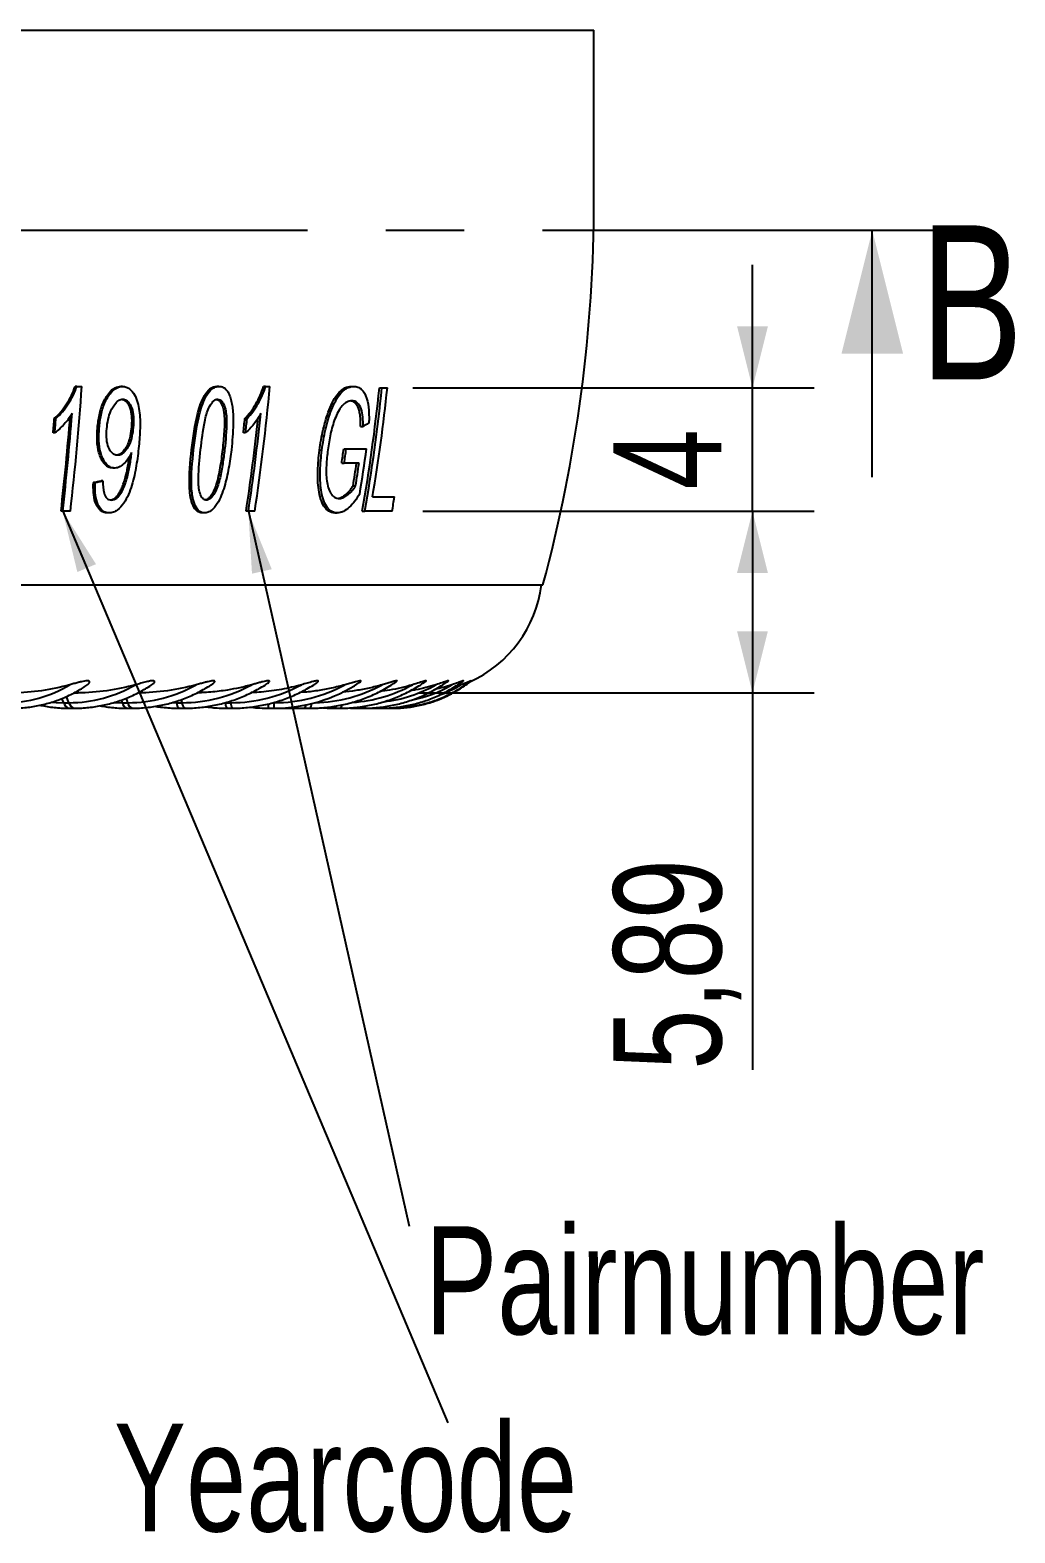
# Model space of a CAD drawing. Header units: millimetres. Extents: x 10 to 412, y 8 to 584.
# Drawn here: x 106.44 to 138.39, y 297.55 to 346.31 of the extents above; entities that cross this region are included whole.
import ezdxf

# ---------------------------------------------------------------- set-up
doc = ezdxf.new("R2010")
doc.units = ezdxf.units.MM
doc.linetypes.add('CENTERX2', pattern=[20.32, 12.7, -2.54, 2.54, -2.54])
for name, color, linetype in [('CENTERLINE', 4, 'CENTERX2'), ('DETAIL', 3, 'Continuous'), ('DIMENSIONS', 2, 'Continuous'), ('TEXT', 2, 'Continuous')]:
    doc.layers.add(name, color=color, linetype=linetype)
doc.layers.add('OUTLINE', color=7, linetype='Continuous', lineweight=25)
doc.styles.add('SLDTEXTSTYLE0', font='TXT', dxfattribs={"width": 0.75})
doc.dimstyles.new('SLDDIMSTYLE0', dxfattribs={"dimtxt": 3.5, "dimasz": 2, "dimexe": 0, "dimexo": 0.0625, "dimgap": 0.875, "dimtad": 1, "dimrnd": 1e-09, "dimzin": 12, "dimdsep": 46, "dimtxsty": 'SLDTEXTSTYLE0', "dimsah": 1, "dimcen": 0.09, "dimadec": 0, "dimazin": 3, "dimtfac": 1, "dimtmove": 0, "dimatfit": 0, "dimfxl": 0, "dimfrac": 2, "dimtolj": 1, "dimtzin": 12, "dimarcsym": 0})
doc.dimstyles.new('SLDDIMSTYLE12', dxfattribs={"dimtxt": 0.18, "dimasz": 2, "dimexe": 0, "dimexo": 0.0625, "dimgap": 0, "dimtad": 0, "dimtih": 1, "dimtoh": 1, "dimdec": 0, "dimrnd": 1e-09, "dimzin": 0, "dimdsep": 46, "dimtxsty": 'Standard', "dimsah": 1, "dimcen": 0.09, "dimadec": 0, "dimazin": 0, "dimtfac": 2, "dimtdec": 0, "dimtofl": 0, "dimtmove": 0, "dimatfit": 3, "dimfxl": 0, "dimfrac": 2, "dimtolj": 1, "dimtzin": 0, "dimarcsym": 0})
doc.dimstyles.new('SLDDIMSTYLE8', dxfattribs={"dimtxt": 3.5, "dimasz": 2, "dimexe": 0, "dimexo": 0.0625, "dimgap": 0.875, "dimtad": 1, "dimrnd": 1e-09, "dimzin": 12, "dimdsep": 46, "dimtxsty": 'SLDTEXTSTYLE0', "dimsah": 1, "dimcen": 0.09, "dimadec": 0, "dimazin": 3, "dimtfac": 1, "dimtofl": 0, "dimtmove": 0, "dimatfit": 3, "dimfxl": 0, "dimfrac": 2, "dimtolj": 1, "dimtzin": 12, "dimarcsym": 0})

# ---------------------------------------------------------------- blocks, each defined once
blk = doc.blocks.new('_D_45')
at = {"layer": 'DIMENSIONS'}
for p, q in [((119.183, 330.694), (131.876, 330.694)), ((129.876, 330.694), (129.876, 324.805)), ((119.06, 324.805), (131.876, 324.805)), ((129.876, 324.805), (129.876, 312.579))]:
    blk.add_line(p, q, dxfattribs=at)
for points in [[(129.876, 330.694), (129.376, 328.694), (130.376, 328.694)], [(129.876, 324.805), (130.376, 326.805), (129.376, 326.805)]]:
    blk.add_solid(points, dxfattribs=at)
at = {"layer": 'DIMENSIONS', "insert": (125.364, 312.579), "char_height": 3.5, "attachment_point": 1, "rotation": 90, "style": 'SLDTEXTSTYLE0'}
blk.add_mtext('5,89', dxfattribs=at)
blk = doc.blocks.new('_D_46')
at = {"layer": 'DIMENSIONS'}
for p, q in [((129.876, 334.694), (129.876, 338.694)), ((118.857, 334.694), (131.876, 334.694)), ((129.876, 330.694), (129.876, 334.694)), ((119.183, 330.694), (131.876, 330.694)), ((129.876, 330.694), (129.876, 326.694))]:
    blk.add_line(p, q, dxfattribs=at)
for points in [[(129.876, 334.694), (130.376, 336.694), (129.376, 336.694)], [(129.876, 330.694), (129.376, 328.694), (130.376, 328.694)]]:
    blk.add_solid(points, dxfattribs=at)
at = {"layer": 'DIMENSIONS', "insert": (125.364, 331.401), "char_height": 3.5, "attachment_point": 1, "rotation": 90, "style": 'SLDTEXTSTYLE0'}
blk.add_mtext('4', dxfattribs=at)

msp = doc.modelspace()

# ---------------------------------------------------------------- linework, layer by layer
at = {"layer": 'CENTERLINE'}
msp.add_line((135.76409, 339.80517), (42.40541, 339.80517), dxfattribs=at)
at = {"layer": 'CENTERLINE', "linetype": 'Continuous'}
msp.add_line((133.76409, 331.80517), (133.76409, 339.80517), dxfattribs=at)
at = {"layer": 'CENTERLINE'}
msp.add_solid([(133.76409, 339.80517), (132.76409, 335.80517), (134.76409, 335.80517)], dxfattribs=at)
at = {"layer": 'DETAIL'}
for p, q in [((89.08475, 346.30517), (124.73475, 346.30517)), ((109.72141, 332.50617), (109.68085, 332.50617)), ((111.74589, 332.69205), (111.68032, 332.69205)), ((112.68324, 332.69367), (112.75172, 332.69367)), ((115.83034, 332.675), (115.90797, 332.675)), ((107.531, 324.48392), (107.4729, 324.62173)), ((107.531, 324.48392), (107.70162, 324.48392)), ((107.70162, 324.48392), (107.61726, 324.68401)), ((109.43844, 324.48392), (109.40937, 324.57504)), ((109.43844, 324.48392), (109.61383, 324.48392)), ((109.61383, 324.48392), (109.5661, 324.63354)), ((111.04708, 324.48613), (111.19098, 324.48392)), ((111.19098, 324.48392), (111.18107, 324.53025)), ((111.19098, 324.48392), (111.3698, 324.48392)), ((111.3698, 324.48392), (111.34774, 324.58696)), ((112.77528, 324.48392), (112.95617, 324.48392)), ((112.95617, 324.48392), (112.95012, 324.54017)), ((114.17928, 324.30517), (114.17928, 324.44798)), ((114.32063, 324.48392), (114.36086, 324.48392)), ((114.36086, 324.48392), (114.36086, 324.49604)), ((114.36086, 324.30517), (114.36086, 324.48392))]:
    msp.add_line(p, q, dxfattribs=at)
at = {"layer": 'DETAIL', "flags": 128}
for points in [[(107.14629, 324.50132), (107.28989, 324.49075), (107.531, 324.48392)], [(109.1624, 324.49238), (109.1906, 324.49075), (109.43844, 324.48392)], [(116.31759, 324.30517), (116.33645, 324.31259), (116.35498, 324.33472), (116.37281, 324.37113), (116.37332, 324.37241)], [(117.62843, 324.30517), (117.66559, 324.31259), (117.67936, 324.31916)], [(118.12462, 324.30517), (118.17057, 324.31259), (118.18022, 324.31606)]]:
    msp.add_lwpolyline(points, dxfattribs=at)
at = {"layer": 'DETAIL'}
for centre, radius, start, end in [((105.63609, 328.53765), 4.05375, 270.164584, 301.06111), ((107.69428, 328.80246), 4.31854, 270.097484, 300.070267), ((109.60974, 329.01727), 4.53335, 270.051639, 299.332685), ((111.36801, 329.17555), 4.69163, 270.021903, 298.822739), ((112.95573, 329.27247), 4.78855, 270.00517, 298.523305), ((114.36086, 329.30517), 4.82125, 270, 298.424379), ((115.57263, 329.27279), 4.78889, 271.41744, 298.522776), ((116.58124, 329.17779), 4.69401, 273.96715, 298.818936), ((117.37637, 329.03022), 4.54704, 276.812975, 299.306551), ((117.95046, 328.83539), 4.35386, 281.520924, 300.008181), ((118.28103, 328.6362), 4.16138, 290.50085, 300.891262), ((107.76952, 324.54145), 0.24536, 193.559238, 254.362723), ((107.94017, 324.54146), 0.24539, 193.561406, 254.350656), ((109.66124, 324.50954), 0.22427, 186.558975, 245.683834), ((109.83667, 324.50955), 0.22431, 186.562187, 245.671272), ((111.42158, 324.48603), 0.23061, 180.523074, 231.65262), ((111.60046, 324.48604), 0.23067, 180.527345, 231.640644), ((113.11091, 324.47163), 0.33585, 177.902132, 209.711379), ((113.29192, 324.47164), 0.33598, 177.905984, 209.703023), ((115.21936, 324.40592), 0.16369, 322.009377, 1.691105), ((115.27686, 324.45366), 0.29284, 329.529453, 359.966764), ((116.43298, 324.42201), 0.13294, 298.486853, 355.298452), ((117.06598, 324.40015), 0.09595, 278.123625, 328.029446), ((117.22605, 324.42595), 0.12418, 283.437968, 334.882399), ((117.78951, 324.43738), 0.13256, 274.118353, 317.884361)]:
    msp.add_arc(centre, radius, start, end, dxfattribs=at)
at = {"layer": 'OUTLINE'}
for p, q in [((124.73475, 340.80516), (124.73475, 346.30517)), ((107.95492, 334.74562), (107.90113, 334.74562)), ((107.95492, 334.74562), (108.11936, 334.74562)), ((109.44182, 334.74562), (109.3838, 334.74562)), ((112.56938, 334.74562), (112.50244, 334.74562)), ((114.08355, 334.74562), (114.0123, 334.74562)), ((114.08355, 334.74562), (114.22095, 334.74562)), ((116.86519, 334.74562), (116.9446, 334.74562)), ((117.7751, 334.69367), (117.85714, 334.69367)), ((117.85714, 334.69367), (118.03066, 334.69367)), ((107.27971, 333.70665), (107.22748, 333.70665)), ((113.47961, 333.70665), (113.40959, 333.70665)), ((107.24246, 333.23913), (107.19015, 333.23913)), ((108.68355, 333.40066), (108.62716, 333.40066)), ((109.72674, 333.41121), (109.7863, 333.41121)), ((113.42967, 333.23913), (113.35954, 333.23913)), ((117.16219, 333.44691), (117.24318, 333.44691)), ((116.61595, 332.71964), (116.69583, 332.71964)), ((116.69583, 332.71964), (117.35544, 332.71964)), ((109.18964, 332.09627), (109.13115, 332.09627)), ((116.55116, 332.2521), (116.63118, 332.2521)), ((117.11246, 332.2521), (116.63118, 332.2521)), ((108.55174, 331.62873), (108.49486, 331.62873)), ((108.80238, 331.68067), (108.7448, 331.68067)), ((116.91985, 331.51834), (117.00151, 331.51834)), ((117.55024, 331.16121), (118.26582, 331.16121)), ((107.49826, 330.69367), (107.44394, 330.69367)), ((107.74713, 330.69367), (107.49826, 330.69367)), ((109.00907, 330.64172), (108.95026, 330.64172)), ((112.09926, 330.64172), (112.03133, 330.64172)), ((113.52135, 330.69367), (113.44926, 330.69367)), ((113.7294, 330.69367), (113.52135, 330.69367)), ((116.32637, 330.64172), (116.40702, 330.64172)), ((117.21654, 330.69367), (117.29977, 330.69367)), ((118.1835, 330.69367), (117.29977, 330.69367)), ((89.08475, 328.30517), (123.07858, 328.30517)), ((107.86902, 324.80517), (108.0002, 324.80517)), ((109.9417, 324.80517), (109.95488, 324.80517)), ((120.41753, 325.06514), (120.20428, 324.99598)), ((107.70338, 324.30517), (107.87401, 324.30517)), ((109.56889, 324.30517), (109.74428, 324.30517)), ((111.2785, 324.30517), (111.45732, 324.30517)), ((112.81921, 324.30517), (113.0001, 324.30517)), ((114.17928, 324.30517), (114.36086, 324.30517)), ((114.50798, 324.30517), (115.70705, 324.30517)), ((115.34837, 324.30517), (115.52925, 324.30517)), ((116.31757, 324.30517), (116.49639, 324.30517)), ((117.07952, 324.30517), (117.25491, 324.30517)), ((117.43358, 324.30944), (117.62841, 324.30517)), ((117.62644, 324.30521), (117.63475, 324.30517)), ((117.62841, 324.30517), (117.79903, 324.30517)), ((117.89865, 324.30663), (117.96006, 324.30517)), ((117.96006, 324.30517), (118.12462, 324.30517)), ((118.12462, 324.30517), (118.22921, 324.30517))]:
    msp.add_line(p, q, dxfattribs=at)
for centre, radius, start, end in [((76.73475, 340.80517), 48, 344.905213, 0), ((21.66356, 340.64465), 86.65681, 353.4060576, 356.0966573), ((48.24584, 340.6933), 66.24265, 351.3177463, 354.8486869), ((59.96427, 340.72742), 58.12485, 350.0595679, 354.0415803), ((59.91935, 340.72797), 58.25118, 350.0807972, 354.0540071), ((60.37714, 340.7357), 57.96925, 350.4931751, 354.0173017), ((16.80136, 340.6918), 90.6955, 355.2865515, 355.5828444), ((16.75947, 340.68381), 90.78874, 355.2964592, 355.5924438), ((20.71751, 340.61099), 87.29162, 353.4764618, 355.508844), ((20.56325, 340.61319), 87.4991, 353.4905473, 355.5751482), ((45.82505, 340.70553), 67.94596, 353.6911814, 354.0876769), ((45.70694, 340.71029), 68.13359, 353.7045964, 354.0999905), ((47.74487, 340.6671), 66.45703, 351.3688216, 354.0027295), ((47.64585, 340.67094), 66.62678, 351.387638, 354.1348395), ((32.73037, 340.45231), 77.4, 354.1074442, 354.1805287), ((57.17804, 340.71789), 59.97363, 351.8851132, 352.3360455), ((57.21984, 340.70542), 60.00971, 351.9020557, 352.3526986), ((59.296, 340.70091), 58.60545, 350.72427, 352.1727679), ((58.84379, 340.69375), 58.7964, 351.0220784, 351.745281), ((58.77383, 340.69777), 58.94679, 351.0412182, 351.762541), ((62.75484, 340.6949), 56.32371, 349.771927, 350.254853), ((119.05995, 328.80517), 4, 294.370803, 352.819244), ((114.36086, 329.30517), 5, 270, 303.488251), ((114.17928, 329.30517), 5, 263.518889, 270)]:
    msp.add_arc(centre, radius, start, end, dxfattribs=at)
for points, knots in [([(107.22748, 333.70666), (107.30258, 333.77503), (107.3755, 333.84602), (107.50871, 334.00395), (107.57035, 334.08825), (107.68401, 334.26422), (107.7367, 334.35592), (107.82933, 334.54518), (107.86697, 334.64448), (107.90113, 334.74562)], [0, 0, 0, 0, 0.25, 0.25, 0.5, 0.5, 0.75, 0.75, 1, 1, 1, 1]), ([(107.27971, 333.70666), (107.35494, 333.77498), (107.428, 333.84591), (107.5615, 334.00377), (107.62328, 334.08806), (107.73722, 334.26402), (107.79005, 334.35574), (107.88293, 334.54506), (107.92067, 334.64441), (107.95492, 334.74562)], [0, 0, 0, 0, 0.25, 0.25, 0.5, 0.5, 0.75, 0.75, 1, 1, 1, 1]), ([(108.62716, 333.40065), (108.64154, 333.54301), (108.65791, 333.68509), (108.71891, 333.96485), (108.76051, 334.10519), (108.84873, 334.30054), (108.88254, 334.36379), (108.95922, 334.48188), (109.0005, 334.5373), (109.09478, 334.63386), (109.14846, 334.67631), (109.23403, 334.71738), (109.2638, 334.728), (109.32368, 334.74239), (109.35375, 334.74425), (109.3838, 334.74562)], [0, 0, 0, 0, 0.25, 0.25, 0.5, 0.5, 0.625, 0.625, 0.75, 0.75, 0.875, 0.875, 0.9375, 0.9375, 1, 1, 1, 1]), ([(108.68355, 333.40065), (108.69792, 333.54312), (108.71429, 333.68532), (108.77544, 333.96527), (108.81717, 334.1057), (108.90566, 334.30108), (108.93958, 334.36432), (109.01647, 334.48235), (109.05786, 334.53773), (109.15236, 334.63415), (109.2061, 334.6765), (109.29197, 334.71751), (109.32187, 334.72811), (109.38168, 334.74241), (109.41176, 334.74425), (109.44182, 334.74562)], [0, 0, 0, 0, 0.25, 0.25, 0.5, 0.5, 0.625, 0.625, 0.75, 0.75, 0.875, 0.875, 0.9375, 0.9375, 1, 1, 1, 1]), ([(109.44182, 334.74562), (109.482, 334.74408), (109.52114, 334.73835), (109.59594, 334.71215), (109.6314, 334.69152), (109.72797, 334.6165), (109.7827, 334.55011), (109.86943, 334.39929), (109.90252, 334.31412), (109.95301, 334.13914), (109.97113, 334.04787), (110.01032, 333.76819), (110.01404, 333.57639), (110.0023, 333.19212), (109.98761, 332.99972), (109.96883, 332.8073)], [0, 0, 0, 0, 0.0625, 0.0625, 0.125, 0.125, 0.25, 0.25, 0.375, 0.375, 0.5, 0.5, 0.75, 0.75, 1, 1, 1, 1]), ([(111.68032, 332.69205), (111.72655, 333.09267), (111.78016, 333.49606), (111.91041, 333.98688), (111.94004, 334.08418), (112.00963, 334.27247), (112.04999, 334.36494), (112.14899, 334.53403), (112.20818, 334.61134), (112.31229, 334.69153), (112.3497, 334.71274), (112.425, 334.73958), (112.46384, 334.7433), (112.50245, 334.74562)], [0, 0, 0, 0, 0.5, 0.5, 0.625, 0.625, 0.75, 0.75, 0.875, 0.875, 0.9375, 0.9375, 1, 1, 1, 1]), ([(111.74589, 332.69205), (111.79207, 333.09293), (111.84564, 333.49658), (111.97621, 333.98762), (112.0059, 334.08495), (112.07568, 334.27325), (112.11618, 334.3657), (112.21545, 334.53467), (112.27481, 334.61184), (112.37909, 334.69176), (112.41655, 334.71289), (112.4919, 334.73961), (112.53076, 334.74331), (112.56938, 334.74562)], [0, 0, 0, 0, 0.5, 0.5, 0.625, 0.625, 0.75, 0.75, 0.875, 0.875, 0.9375, 0.9375, 1, 1, 1, 1]), ([(112.56938, 334.74562), (112.6163, 334.74309), (112.66219, 334.73635), (112.74745, 334.6935), (112.78471, 334.66165), (112.84979, 334.58191), (112.87689, 334.53509), (112.92203, 334.43446), (112.93931, 334.3791), (112.95573, 334.32354)], [0, 0, 0, 0, 0.25, 0.25, 0.5, 0.5, 0.75, 0.75, 1, 1, 1, 1]), ([(113.40959, 333.70666), (113.47549, 333.77503), (113.53954, 333.84602), (113.65741, 334.00395), (113.71226, 334.08825), (113.81396, 334.26422), (113.86137, 334.35592), (113.9455, 334.54518), (113.98037, 334.64448), (114.0123, 334.74562)], [0, 0, 0, 0, 0.25, 0.25, 0.5, 0.5, 0.75, 0.75, 1, 1, 1, 1]), ([(113.47961, 333.70666), (113.54562, 333.77498), (113.60978, 333.84591), (113.72788, 334.00377), (113.78284, 334.08806), (113.88476, 334.26402), (113.93228, 334.35574), (114.01661, 334.54506), (114.05156, 334.64441), (114.08355, 334.74562)], [0, 0, 0, 0, 0.25, 0.25, 0.5, 0.5, 0.75, 0.75, 1, 1, 1, 1]), ([(115.83034, 332.675), (115.86054, 332.89898), (115.89817, 333.12291), (115.99835, 333.56556), (116.06229, 333.77894), (116.18125, 334.08583), (116.2267, 334.18627), (116.32757, 334.37363), (116.38527, 334.45952), (116.47987, 334.56609), (116.5127, 334.59707), (116.58043, 334.65167), (116.61575, 334.67576), (116.68693, 334.71143), (116.72259, 334.72376), (116.79387, 334.74183), (116.82965, 334.74473), (116.86519, 334.74562)], [0, 0, 0, 0, 0.25, 0.25, 0.5, 0.5, 0.625, 0.625, 0.75, 0.75, 0.8125, 0.8125, 0.875, 0.875, 0.9375, 0.9375, 1, 1, 1, 1]), ([(115.90797, 332.675), (115.93814, 332.89919), (115.97578, 333.12333), (116.07611, 333.56635), (116.14021, 333.77985), (116.25948, 334.08687), (116.30507, 334.18734), (116.4062, 334.37457), (116.46408, 334.46036), (116.55885, 334.56668), (116.59174, 334.59757), (116.65958, 334.65203), (116.69495, 334.67604), (116.76619, 334.71155), (116.80187, 334.72385), (116.87322, 334.74185), (116.90903, 334.74473), (116.9446, 334.74562)], [0, 0, 0, 0, 0.25, 0.25, 0.5, 0.5, 0.625, 0.625, 0.75, 0.75, 0.8125, 0.8125, 0.875, 0.875, 0.9375, 0.9375, 1, 1, 1, 1]), ([(116.9446, 334.74562), (116.9895, 334.74327), (117.03386, 334.73924), (117.11724, 334.70767), (117.15748, 334.68212), (117.26416, 334.58035), (117.31964, 334.47851), (117.39619, 334.24422), (117.41828, 334.10986), (117.43266, 333.90385), (117.4356, 333.83437), (117.43749, 333.69367), (117.43589, 333.62214), (117.43418, 333.55081)], [0, 0, 0, 0, 0.125, 0.125, 0.25, 0.25, 0.5, 0.5, 0.75, 0.75, 0.875, 0.875, 1, 1, 1, 1]), ([(108.92828, 333.37062), (108.9476, 333.57034), (108.98237, 333.77289), (109.10515, 334.0455), (109.15695, 334.13269), (109.25263, 334.24131), (109.28807, 334.27287), (109.36589, 334.31786), (109.40798, 334.32779), (109.44996, 334.33003)], [0, 0, 0, 0, 0.5, 0.5, 0.75, 0.75, 0.875, 0.875, 1, 1, 1, 1]), ([(109.41802, 334.32651), (109.42525, 334.32572), (109.44845, 334.32318), (109.48656, 334.30935), (109.52919, 334.28161), (109.57542, 334.23601), (109.62088, 334.17071), (109.66907, 334.07281), (109.70804, 333.95062), (109.73403, 333.79032), (109.74004, 333.6091), (109.73118, 333.47721), (109.72674, 333.41121)], [0, 0, 0, 0, 0.02386426, 0.07659175, 0.13204914, 0.18759853, 0.28002088, 0.37260438, 0.50843366, 0.64442906, 0.82205425, 1, 1, 1, 1]), ([(109.44996, 334.33003), (109.48958, 334.32771), (109.5283, 334.31837), (109.59643, 334.27695), (109.62514, 334.24606), (109.6994, 334.14329), (109.73471, 334.06007), (109.78177, 333.88541), (109.79206, 333.79118), (109.79903, 333.60232), (109.79403, 333.5069), (109.7863, 333.4112)], [0, 0, 0, 0, 0.125, 0.125, 0.25, 0.25, 0.5, 0.5, 0.75, 0.75, 1, 1, 1, 1]), ([(111.97246, 332.69367), (112.00765, 332.99872), (112.0438, 333.30485), (112.13779, 333.7596), (112.17519, 333.90898), (112.27308, 334.1162), (112.31092, 334.18359), (112.38016, 334.26502), (112.40643, 334.28798), (112.44856, 334.31277), (112.46283, 334.31973), (112.49233, 334.32829), (112.50759, 334.32921), (112.5226, 334.33003)], [0, 0, 0, 0, 0.5, 0.5, 0.75, 0.75, 0.875, 0.875, 0.9375, 0.9375, 0.96875, 0.96875, 1, 1, 1, 1]), ([(112.4828, 334.32433), (112.49822, 334.32226), (112.5435, 334.31619), (112.59637, 334.26677), (112.64031, 334.20194), (112.67947, 334.11612), (112.71484, 333.99865), (112.74397, 333.80686), (112.74975, 333.56469), (112.73748, 333.27647), (112.715, 332.98579), (112.69383, 332.79105), (112.68324, 332.69367)], [0, 0, 0, 0, 0.03398501, 0.09978208, 0.14348791, 0.1872911, 0.2742902, 0.36137673, 0.51940283, 0.67777593, 0.83887084, 1, 1, 1, 1]), ([(112.5226, 334.33003), (112.55188, 334.32827), (112.58091, 334.32336), (112.63284, 334.29444), (112.65552, 334.27315), (112.71533, 334.1969), (112.74146, 334.13068), (112.804, 333.92649), (112.81293, 333.77192), (112.81636, 333.31313), (112.78619, 333.0025), (112.75172, 332.69367)], [0, 0, 0, 0, 0.0625, 0.0625, 0.125, 0.125, 0.25, 0.25, 0.5, 0.5, 1, 1, 1, 1]), ([(112.95573, 334.32354), (112.97133, 334.25978), (112.98619, 334.19583), (113.00621, 334.06467), (113.01322, 333.9981), (113.02966, 333.79697), (113.03189, 333.65985), (113.02634, 333.24647), (113.00112, 332.96888), (112.97037, 332.69205)], [0, 0, 0, 0, 0.125, 0.125, 0.25, 0.25, 0.5, 0.5, 1, 1, 1, 1]), ([(116.87867, 334.27808), (116.85175, 334.27732), (116.82478, 334.27555), (116.77078, 334.26196), (116.74374, 334.25164), (116.66251, 334.21058), (116.6105, 334.16739), (116.46682, 334.0046), (116.39237, 333.85075), (116.27169, 333.53689), (116.22533, 333.37042), (116.15146, 333.03272), (116.12381, 332.86267), (116.10097, 332.69205)], [0, 0, 0, 0, 0.0625, 0.0625, 0.125, 0.125, 0.25, 0.25, 0.5, 0.5, 0.75, 0.75, 1, 1, 1, 1]), ([(117.16219, 333.44691), (117.16212, 333.4987), (117.16199, 333.6022), (117.15493, 333.75634), (117.13482, 333.90483), (117.10115, 334.02809), (117.0558, 334.11958), (117.00712, 334.18564), (116.9505, 334.23543), (116.89367, 334.26692), (116.85424, 334.27063), (116.83783, 334.27218)], [0, 0, 0, 0, 0.13598193, 0.27176561, 0.41002254, 0.54779042, 0.64368692, 0.7396698, 0.83568049, 0.93163071, 1, 1, 1, 1]), ([(117.24318, 333.44692), (117.24293, 333.64831), (117.23964, 333.85467), (117.1519, 334.1003), (117.10879, 334.16697), (117.03071, 334.23373), (117.00297, 334.2514), (116.94264, 334.27347), (116.91071, 334.27626), (116.87867, 334.27808)], [0, 0, 0, 0, 0.5, 0.5, 0.75, 0.75, 0.875, 0.875, 1, 1, 1, 1]), ([(107.80155, 333.8625), (107.72705, 333.73946), (107.64115, 333.62564), (107.45349, 333.41655), (107.35306, 333.31938), (107.24246, 333.23912)], [0, 0, 0, 0, 0.5, 0.5, 1, 1, 1, 1]), ([(113.92385, 333.8625), (113.8568, 333.73946), (113.78037, 333.62564), (113.61452, 333.41655), (113.52614, 333.31938), (113.42967, 333.23912)], [0, 0, 0, 0, 0.5, 0.5, 1, 1, 1, 1]), ([(117.43418, 333.55081), (117.41776, 333.54183), (117.40132, 333.53286), (117.38486, 333.52388), (117.3684, 333.5149), (117.35192, 333.50592), (117.33541, 333.49694), (117.30475, 333.48027), (117.274, 333.46359), (117.24318, 333.44692)], [0, 0, 0, 0, 0.000082137802, 0.000082137802, 0.000082137802, 0.000164275603, 0.000164275603, 0.000164275603, 0.000316821797, 0.000316821797, 0.000316821797, 0.000316821797]), ([(109.13115, 332.09627), (109.07377, 332.09938), (109.01789, 332.10959), (108.91689, 332.16587), (108.8736, 332.20626), (108.76065, 332.34848), (108.70888, 332.46709), (108.6386, 332.71744), (108.62177, 332.85208), (108.60968, 333.12445), (108.61712, 333.26233), (108.62716, 333.40065)], [0, 0, 0, 0, 0.125, 0.125, 0.25, 0.25, 0.5, 0.5, 0.75, 0.75, 1, 1, 1, 1]), ([(109.18964, 332.09627), (109.13223, 332.09937), (109.07637, 332.10952), (108.9751, 332.16555), (108.93171, 332.20583), (108.81825, 332.34785), (108.76621, 332.4664), (108.69543, 332.71684), (108.67844, 332.85153), (108.66613, 333.12417), (108.67353, 333.26219), (108.68355, 333.40065)], [0, 0, 0, 0, 0.125, 0.125, 0.25, 0.25, 0.5, 0.5, 0.75, 0.75, 1, 1, 1, 1]), ([(109.28196, 332.51185), (109.24322, 332.51302), (109.20574, 332.52062), (109.13667, 332.555), (109.10717, 332.58109), (109.02785, 332.67218), (108.99141, 332.75041), (108.94049, 332.91571), (108.92649, 333.00524), (108.91734, 333.18651), (108.92092, 333.27828), (108.92828, 333.37062)], [0, 0, 0, 0, 0.125, 0.125, 0.25, 0.25, 0.5, 0.5, 0.75, 0.75, 1, 1, 1, 1]), ([(109.72674, 333.41121), (109.72135, 333.36199), (109.71057, 333.26361), (109.68224, 333.10386), (109.63524, 332.93438), (109.56132, 332.76749), (109.48021, 332.65223), (109.40977, 332.58352), (109.35634, 332.54586), (109.30267, 332.52276), (109.26748, 332.51766), (109.25208, 332.51542)], [0, 0, 0, 0, 0.13388288, 0.26764527, 0.43649588, 0.60474846, 0.75736259, 0.82139092, 0.88525106, 0.94977538, 1, 1, 1, 1]), ([(109.7863, 333.4112), (109.76707, 333.2211), (109.73468, 333.02861), (109.61958, 332.76834), (109.56876, 332.68527), (109.4732, 332.58675), (109.43793, 332.55922), (109.36159, 332.52127), (109.32193, 332.51434), (109.28196, 332.51185)], [0, 0, 0, 0, 0.5, 0.5, 0.75, 0.75, 0.875, 0.875, 1, 1, 1, 1]), ([(109.96883, 332.8073), (109.94695, 332.59476), (109.92143, 332.3826), (109.84947, 331.95968), (109.8065, 331.74932), (109.70994, 331.44215), (109.67327, 331.34036), (109.58768, 331.14223), (109.53846, 331.04535), (109.41987, 330.87051), (109.34952, 330.79108), (109.22909, 330.70462), (109.18587, 330.68128), (109.09838, 330.64942), (109.05376, 330.64336), (109.00907, 330.64172)], [0, 0, 0, 0, 0.25, 0.25, 0.5, 0.5, 0.625, 0.625, 0.75, 0.75, 0.875, 0.875, 0.9375, 0.9375, 1, 1, 1, 1]), ([(109.0791, 331.0573), (109.10876, 331.05979), (109.13835, 331.06309), (109.19668, 331.0856), (109.22498, 331.10272), (109.30406, 331.16347), (109.3495, 331.21762), (109.4247, 331.33856), (109.45468, 331.40335), (109.50889, 331.53471), (109.53292, 331.60178), (109.59934, 331.80555), (109.63316, 331.94465), (109.68732, 332.22457), (109.70553, 332.36531), (109.72141, 332.50617)], [0, 0, 0, 0, 0.0625, 0.0625, 0.125, 0.125, 0.25, 0.25, 0.375, 0.375, 0.5, 0.5, 0.75, 0.75, 1, 1, 1, 1]), ([(109.73148, 332.60438), (109.70247, 332.54136), (109.67221, 332.47928), (109.59896, 332.36509), (109.55765, 332.31041), (109.4654, 332.21642), (109.41441, 332.17532), (109.33331, 332.1295), (109.30524, 332.11716), (109.24753, 332.10097), (109.2186, 332.09858), (109.18964, 332.09627)], [0, 0, 0, 0, 0.25, 0.25, 0.5, 0.5, 0.75, 0.75, 0.875, 0.875, 1, 1, 1, 1]), ([(112.03133, 330.64172), (111.99358, 330.64428), (111.95628, 330.64871), (111.88765, 330.67897), (111.85647, 330.70248), (111.77418, 330.78773), (111.73438, 330.86505), (111.6418, 331.1154), (111.61872, 331.30623), (111.59867, 331.8907), (111.63878, 332.29217), (111.68032, 332.69205)], [0, 0, 0, 0, 0.0625, 0.0625, 0.125, 0.125, 0.25, 0.25, 0.5, 0.5, 1, 1, 1, 1]), ([(112.09926, 330.64172), (112.06149, 330.64428), (112.02416, 330.64868), (111.95543, 330.6788), (111.92416, 330.70222), (111.84161, 330.78721), (111.80157, 330.86443), (111.70843, 331.11452), (111.68503, 331.30544), (111.66441, 331.89019), (111.70443, 332.29192), (111.74589, 332.69205)], [0, 0, 0, 0, 0.0625, 0.0625, 0.125, 0.125, 0.25, 0.25, 0.5, 0.5, 1, 1, 1, 1]), ([(112.1651, 331.0573), (112.15052, 331.0581), (112.13592, 331.05885), (112.10831, 331.06639), (112.09504, 331.07274), (112.05739, 331.09544), (112.03558, 331.11734), (111.98086, 331.19537), (111.95729, 331.26148), (111.90354, 331.46529), (111.89973, 331.61899), (111.90688, 332.07528), (111.93917, 332.38481), (111.97246, 332.69367)], [0, 0, 0, 0, 0.03125, 0.03125, 0.0625, 0.0625, 0.125, 0.125, 0.25, 0.25, 0.5, 0.5, 1, 1, 1, 1]), ([(112.97037, 332.69205), (112.94613, 332.49154), (112.9182, 332.29142), (112.84516, 331.89249), (112.8015, 331.69414), (112.6855, 331.30432), (112.61502, 331.11105), (112.45956, 330.85667), (112.39812, 330.77905), (112.29178, 330.69709), (112.25352, 330.67565), (112.17712, 330.64807), (112.1381, 330.6441), (112.09926, 330.64172)], [0, 0, 0, 0, 0.25, 0.25, 0.5, 0.5, 0.75, 0.75, 0.875, 0.875, 0.9375, 0.9375, 1, 1, 1, 1]), ([(112.68324, 332.69367), (112.67112, 332.59543), (112.64687, 332.39896), (112.60264, 332.11261), (112.55004, 331.83512), (112.48877, 331.58921), (112.41925, 331.40022), (112.35229, 331.27038), (112.29103, 331.17568), (112.22349, 331.10572), (112.16903, 331.06862), (112.14138, 331.06476), (112.13595, 331.064)], [0, 0, 0, 0, 0.16494024, 0.32984819, 0.48175193, 0.63345243, 0.74858143, 0.81358681, 0.87841887, 0.93976944, 0.98817308, 1, 1, 1, 1]), ([(112.75172, 332.69367), (112.73342, 332.54042), (112.71396, 332.38733), (112.66551, 332.08174), (112.63856, 331.92906), (112.56717, 331.62725), (112.52389, 331.47495), (112.42028, 331.26954), (112.38119, 331.20325), (112.30859, 331.12235), (112.28166, 331.09902), (112.2389, 331.07445), (112.22415, 331.06745), (112.19452, 331.059), (112.17982, 331.05814), (112.1651, 331.0573)], [0, 0, 0, 0, 0.25, 0.25, 0.5, 0.5, 0.75, 0.75, 0.875, 0.875, 0.9375, 0.9375, 0.96875, 0.96875, 1, 1, 1, 1]), ([(116.32637, 330.64172), (116.29185, 330.64347), (116.25745, 330.64609), (116.19192, 330.66362), (116.16058, 330.67782), (116.07005, 330.73387), (116.01838, 330.78954), (115.88646, 330.99744), (115.83455, 331.18586), (115.77541, 331.5843), (115.76646, 331.79733), (115.78105, 332.23299), (115.80194, 332.45323), (115.83034, 332.675)], [0, 0, 0, 0, 0.0625, 0.0625, 0.125, 0.125, 0.25, 0.25, 0.5, 0.5, 0.75, 0.75, 1, 1, 1, 1]), ([(116.40702, 330.64172), (116.37246, 330.64347), (116.33802, 330.64607), (116.27239, 330.66354), (116.24099, 330.67768), (116.15025, 330.73354), (116.09842, 330.78903), (115.96591, 330.99647), (115.91352, 331.1848), (115.85373, 331.58335), (115.84452, 331.79653), (115.8588, 332.23256), (115.87961, 332.45301), (115.90797, 332.675)], [0, 0, 0, 0, 0.0625, 0.0625, 0.125, 0.125, 0.25, 0.25, 0.5, 0.5, 0.75, 0.75, 1, 1, 1, 1]), ([(116.10097, 332.69205), (116.07919, 332.51986), (116.06094, 332.3483), (116.04468, 332.00788), (116.04646, 331.84155), (116.07724, 331.60596), (116.0935, 331.53037), (116.13717, 331.39217), (116.16454, 331.32725), (116.233, 331.22063), (116.27477, 331.17732), (116.34472, 331.13585), (116.36925, 331.12571), (116.42075, 331.11288), (116.4479, 331.11094), (116.47483, 331.10925)], [0, 0, 0, 0, 0.25, 0.25, 0.5, 0.5, 0.625, 0.625, 0.75, 0.75, 0.875, 0.875, 0.9375, 0.9375, 1, 1, 1, 1]), ([(109.04734, 331.06108), (109.05635, 331.06212), (109.08327, 331.0652), (109.14605, 331.08684), (109.21803, 331.13972), (109.28484, 331.21326), (109.34646, 331.30445), (109.40695, 331.42415), (109.46392, 331.57034), (109.51661, 331.73344), (109.56525, 331.91252), (109.60655, 332.10849), (109.6359, 332.29025), (109.64961, 332.40687), (109.65551, 332.457)], [0, 0, 0, 0, 0.02004893, 0.05990181, 0.1400391, 0.19476854, 0.24958224, 0.34525941, 0.44148623, 0.53769185, 0.66001745, 0.78239577, 0.90646991, 1, 1, 1, 1]), ([(108.95026, 330.64172), (108.9042, 330.64357), (108.85937, 330.65016), (108.77519, 330.68373), (108.73704, 330.70991), (108.6376, 330.80777), (108.58985, 330.89696), (108.49258, 331.18865), (108.4874, 331.40923), (108.49486, 331.62873)], [0, 0, 0, 0, 0.125, 0.125, 0.25, 0.25, 0.5, 0.5, 1, 1, 1, 1]), ([(108.49486, 331.62873), (108.51686, 331.63329), (108.53884, 331.63785), (108.56081, 331.64241), (108.58278, 331.64697), (108.60473, 331.65153), (108.62666, 331.65609), (108.66609, 331.66429), (108.70547, 331.67249), (108.7448, 331.68068)], [0, 0, 0, 0, 0.000078997659, 0.000078997659, 0.000078997659, 0.000157995319, 0.000157995319, 0.000157995319, 0.000299995025, 0.000299995025, 0.000299995025, 0.000299995025]), ([(109.00907, 330.64172), (108.96296, 330.64357), (108.91807, 330.65013), (108.83373, 330.68359), (108.79548, 330.70968), (108.6957, 330.80733), (108.64767, 330.89643), (108.54973, 331.18819), (108.54437, 331.40899), (108.55174, 331.62873)], [0, 0, 0, 0, 0.125, 0.125, 0.25, 0.25, 0.5, 0.5, 1, 1, 1, 1]), ([(108.55174, 331.62873), (108.57374, 331.63328), (108.59572, 331.63783), (108.61769, 331.64238), (108.63965, 331.64692), (108.66161, 331.65147), (108.68354, 331.65602), (108.72321, 331.66424), (108.76282, 331.67246), (108.80238, 331.68068)], [0, 0, 0, 0, 0.000078997659, 0.000078997659, 0.000078997659, 0.000157995318, 0.000157995318, 0.000157995318, 0.000300845878, 0.000300845878, 0.000300845878, 0.000300845878]), ([(108.80238, 331.68068), (108.80269, 331.54428), (108.80581, 331.40691), (108.85939, 331.22147), (108.88581, 331.16183), (108.94657, 331.09978), (108.97022, 331.08292), (109.02229, 331.06187), (109.05069, 331.05942), (109.0791, 331.0573)], [0, 0, 0, 0, 0.5, 0.5, 0.75, 0.75, 0.875, 0.875, 1, 1, 1, 1]), ([(117.13513, 331.25455), (117.08305, 331.17469), (117.03015, 331.09591), (116.91662, 330.95232), (116.85792, 330.88611), (116.73555, 330.77288), (116.67104, 330.72483), (116.57145, 330.67549), (116.53836, 330.66266), (116.47251, 330.64634), (116.4398, 330.64398), (116.40702, 330.64172)], [0, 0, 0, 0, 0.25, 0.25, 0.5, 0.5, 0.75, 0.75, 0.875, 0.875, 1, 1, 1, 1]), ([(116.42656, 331.11394), (116.44367, 331.11559), (116.48938, 331.12001), (116.57683, 331.16208), (116.68537, 331.23856), (116.78418, 331.33442), (116.86262, 331.42981), (116.90069, 331.4887), (116.91985, 331.51834)], [0, 0, 0, 0, 0.09772619, 0.26104286, 0.49028863, 0.72600534, 0.86209992, 1, 1, 1, 1]), ([(116.47483, 331.10925), (116.49812, 331.11075), (116.52137, 331.1123), (116.56811, 331.12321), (116.59159, 331.13212), (116.66216, 331.16536), (116.70881, 331.19667), (116.79835, 331.26943), (116.84198, 331.31097), (116.92612, 331.40609), (116.96448, 331.461), (117.00151, 331.51834)], [0, 0, 0, 0, 0.125, 0.125, 0.25, 0.25, 0.5, 0.5, 0.75, 0.75, 1, 1, 1, 1]), ([(108.24843, 325.02935), (108.27162, 325.04532), (108.31445, 325.07483), (108.35111, 325.11475), (108.36729, 325.14435), (108.37049, 325.1659), (108.35957, 325.1848), (108.32871, 325.19595), (108.27545, 325.19756), (108.19934, 325.18764), (108.10424, 325.16703), (107.99055, 325.13795), (107.86449, 325.10308), (107.77334, 325.07781), (107.72762, 325.06514)], [0, 0, 0, 0, 0.124394566, 0.229807424, 0.282469241, 0.336257097, 0.39087734, 0.445959913, 0.494714164, 0.569376409, 0.658865333, 0.750869766, 0.875041462, 1, 1, 1, 1]), ([(110.36923, 325.05227), (110.39338, 325.06872), (110.43094, 325.09429), (110.46592, 325.13122), (110.48173, 325.15809), (110.48048, 325.18062), (110.45872, 325.19442), (110.41339, 325.19814), (110.35232, 325.19133), (110.28177, 325.17748), (110.17677, 325.15263), (110.03469, 325.11376), (109.91728, 325.08143), (109.85813, 325.06514)], [0, 0, 0, 0, 0.13079826, 0.20335603, 0.27758813, 0.33774129, 0.39845564, 0.452204, 0.52513361, 0.59271701, 0.66184171, 0.82964653, 1, 1, 1, 1]), ([(112.33239, 325.07469), (112.33506, 325.07623), (112.36851, 325.09545), (112.40666, 325.12836), (112.43336, 325.16526), (112.43057, 325.18597), (112.40868, 325.19601), (112.36579, 325.19755), (112.29651, 325.18763), (112.20575, 325.16707), (112.09453, 325.13797), (111.96896, 325.10312), (111.87678, 325.07783), (111.83054, 325.06514)], [0, 0, 0, 0, 0.01326959, 0.16613809, 0.25491327, 0.31918326, 0.37388803, 0.42852514, 0.51294588, 0.61408372, 0.71806934, 0.85858769, 1, 1, 1, 1]), ([(114.12186, 325.09628), (114.12255, 325.0967), (114.14255, 325.10857), (114.17173, 325.1314), (114.20343, 325.16284), (114.20953, 325.18577), (114.18941, 325.19632), (114.14965, 325.19731), (114.08157, 325.18649), (113.98938, 325.16436), (113.87939, 325.13467), (113.75908, 325.10079), (113.673, 325.07704), (113.62985, 325.06514)], [0, 0, 0, 0, 0.00363917, 0.10485732, 0.19165913, 0.27942861, 0.33778043, 0.39603183, 0.48830459, 0.60174645, 0.71834913, 0.85880994, 1, 1, 1, 1]), ([(115.72161, 325.11671), (115.72383, 325.11806), (115.74262, 325.12949), (115.76797, 325.14959), (115.79165, 325.17486), (115.79224, 325.19224), (115.76574, 325.19838), (115.72097, 325.19346), (115.66713, 325.18238), (115.6019, 325.1662), (115.52321, 325.14473), (115.4007, 325.10966), (115.30594, 325.08302), (115.24234, 325.06514)], [0, 0, 0, 0, 0.012321401, 0.104657519, 0.182566943, 0.261274812, 0.330298315, 0.411765311, 0.483105215, 0.556134837, 0.665888635, 0.775776965, 1, 1, 1, 1]), ([(117.11942, 325.13561), (117.12635, 325.14007), (117.1475, 325.15369), (117.16935, 325.17334), (117.17746, 325.19068), (117.16189, 325.1981), (117.11605, 325.19415), (117.02354, 325.17208), (116.8875, 325.1325), (116.75752, 325.09405), (116.67896, 325.07173), (116.65577, 325.06514)], [0, 0, 0, 0, 0.04345607, 0.13263545, 0.20474673, 0.2772665, 0.35841076, 0.49394456, 0.70012584, 0.91149067, 1, 1, 1, 1]), ([(117.79903, 324.30517), (117.84313, 324.30555), (117.96323, 324.3066), (118.15914, 324.31775), (118.38609, 324.34158), (118.61168, 324.377), (118.83538, 324.42375), (119.05667, 324.48178), (119.27509, 324.5509), (119.49008, 324.63103), (119.70121, 324.72189), (119.90794, 324.82338), (120.10986, 324.93517), (120.30299, 325.0551), (120.42989, 325.14205), (120.49179, 325.18724), (120.49444, 325.18918)], [0, 0, 0, 0, 0.04609304, 0.12554662, 0.20500326, 0.28446347, 0.36393557, 0.44342459, 0.52293435, 0.60247388, 0.68204292, 0.76165149, 0.84129904, 0.92098866, 0.99661996, 1, 1, 1, 1]), ([(118.30527, 325.15312), (118.30829, 325.15497), (118.32825, 325.1672), (118.34517, 325.18364), (118.34533, 325.19569), (118.32359, 325.19773), (118.27931, 325.18926), (118.21874, 325.17304), (118.13027, 325.14694), (118.0105, 325.10981), (117.90992, 325.08009), (117.85936, 325.06514)], [0, 0, 0, 0, 0.019411793, 0.128357452, 0.198445388, 0.268485266, 0.373415413, 0.474926708, 0.578685734, 0.78818526, 1, 1, 1, 1]), ([(118.12462, 324.30517), (118.16772, 324.30556), (118.2846, 324.30662), (118.47509, 324.31783), (118.6954, 324.34167), (118.91437, 324.37715), (119.1315, 324.42394), (119.3463, 324.48197), (119.55828, 324.55116), (119.76698, 324.63128), (119.9719, 324.72221), (120.17258, 324.82372), (120.36859, 324.93557), (120.55612, 325.05563), (120.68149, 325.14418), (120.74368, 325.19109), (120.74836, 325.19462)], [0, 0, 0, 0, 0.04620942, 0.12533818, 0.20446824, 0.28360813, 0.36276835, 0.44195965, 0.52119323, 0.60047662, 0.67981935, 0.7592265, 0.83870626, 0.91826221, 0.99385687, 1, 1, 1, 1]), ([(119.2695, 325.16885), (119.27757, 325.1748), (119.29413, 325.187), (119.29584, 325.19651), (119.2758, 325.19713), (119.22735, 325.18562), (119.15164, 325.16244), (119.0245, 325.12127), (118.91763, 325.08805), (118.84396, 325.06514)], [0, 0, 0, 0, 0.07867997, 0.16136533, 0.23519371, 0.35485694, 0.50459042, 0.65847828, 1, 1, 1, 1]), ([(120.00015, 325.18088), (120.00245, 325.18235), (120.01413, 325.18982), (120.01735, 325.19622), (120.00439, 325.19728), (119.96264, 325.18589), (119.89458, 325.16312), (119.77585, 325.12194), (119.67336, 325.08844), (119.60207, 325.06514)], [0, 0, 0, 0, 0.02154677, 0.10919378, 0.187572, 0.31366181, 0.47049288, 0.63167691, 1, 1, 1, 1]), ([(120.49411, 325.18961), (120.49724, 325.1918), (120.50511, 325.19733), (120.49524, 325.19669), (120.46033, 325.18532), (120.39686, 325.16169), (120.28713, 325.12025), (120.1926, 325.08753), (120.12793, 325.06514)], [0, 0, 0, 0, 0.05483107, 0.13804133, 0.27419251, 0.44778236, 0.62218188, 1, 1, 1, 1]), ([(120.74813, 325.19491), (120.74908, 325.19564), (120.75217, 325.19802), (120.7302, 325.18903), (120.69327, 325.1735), (120.63052, 325.1471), (120.54002, 325.11027), (120.45838, 325.08019), (120.41753, 325.06514)], [0, 0, 0, 0, 0.05945737, 0.19360435, 0.32424734, 0.45529208, 0.7273997, 1, 1, 1, 1]), ([(105.86074, 324.30517), (105.90383, 324.30556), (106.02072, 324.30662), (106.2112, 324.31783), (106.43151, 324.34167), (106.65049, 324.37715), (106.86761, 324.42394), (107.08242, 324.48198), (107.2944, 324.55115), (107.50308, 324.6313), (107.70804, 324.72216), (107.90859, 324.82391), (108.08922, 324.92588), (108.20034, 324.99836), (108.24826, 325.02962)], [0, 0, 0, 0, 0.05140238, 0.13942302, 0.22744546, 0.3154786, 0.40353442, 0.49162483, 0.57976237, 0.66795513, 0.75621406, 0.84454453, 0.93295592, 1, 1, 1, 1]), ([(107.72762, 325.06513), (107.42752, 324.98253), (107.12356, 324.91773), (106.5082, 324.82853), (106.20355, 324.80517), (105.90156, 324.80517)], [0, 0, 0, 0, 0.5, 0.5, 1, 1, 1, 1]), ([(107.87401, 324.30517), (107.9181, 324.30555), (108.0382, 324.3066), (108.23412, 324.31775), (108.46107, 324.34158), (108.68666, 324.37699), (108.91035, 324.42375), (109.13165, 324.48178), (109.35006, 324.55089), (109.56505, 324.63103), (109.7762, 324.72185), (109.98284, 324.82351), (110.18136, 324.93262), (110.30794, 325.01291), (110.36944, 325.05191)], [0, 0, 0, 0, 0.05028992, 0.13697801, 0.22366949, 0.31036546, 0.39707299, 0.48379989, 0.57054909, 0.65733105, 0.74414512, 0.83100227, 0.91790196, 1, 1, 1, 1]), ([(109.85813, 325.06513), (109.55483, 324.98251), (109.24591, 324.91759), (108.62044, 324.82853), (108.30955, 324.80517), (108.0002, 324.80517)], [0, 0, 0, 0, 0.5, 0.5, 1, 1, 1, 1]), ([(109.74428, 324.30517), (109.78918, 324.30555), (109.91183, 324.3066), (110.11205, 324.3177), (110.34424, 324.3415), (110.57505, 324.37688), (110.80392, 324.42364), (111.03036, 324.48162), (111.25383, 324.55073), (111.47383, 324.63082), (111.6898, 324.72173), (111.90147, 324.82296), (112.10752, 324.93555), (112.25127, 325.01973), (112.32422, 325.06932), (112.3323, 325.07481)], [0, 0, 0, 0, 0.04931304, 0.134726, 0.22014312, 0.30556144, 0.39098634, 0.47641869, 0.56186264, 0.6473232, 0.73279815, 0.81829496, 0.90381299, 0.98935285, 1, 1, 1, 1]), ([(111.83054, 325.06513), (111.52633, 324.98249), (111.21483, 324.91745), (110.58402, 324.82852), (110.26924, 324.80517), (109.95488, 324.80517)], [0, 0, 0, 0, 0.5, 0.5, 1, 1, 1, 1]), ([(111.45732, 324.30517), (111.5028, 324.30555), (111.6273, 324.30659), (111.83063, 324.31766), (112.06661, 324.34144), (112.30119, 324.37683), (112.53381, 324.42354), (112.76396, 324.48151), (112.99109, 324.55063), (113.21468, 324.6307), (113.4342, 324.72158), (113.64929, 324.82286), (113.85885, 324.9352), (114.01634, 325.02682), (114.10172, 325.08412), (114.12123, 325.09721)], [0, 0, 0, 0, 0.048463956, 0.132677849, 0.216897196, 0.301117061, 0.385338541, 0.469563063, 0.553792678, 0.638029108, 0.722269421, 0.806519587, 0.89077915, 0.975046922, 1, 1, 1, 1]), ([(113.62985, 325.06514), (113.50062, 325.03195), (113.24169, 324.96546), (112.79871, 324.8825), (112.39242, 324.83284), (112.06445, 324.81052), (111.91853, 324.80838), (111.86453, 324.80759)], [0, 0, 0, 0, 0.22432636, 0.44948991, 0.75526436, 0.90944662, 1, 1, 1, 1]), ([(113.0001, 324.30517), (113.04593, 324.30555), (113.17154, 324.3066), (113.37676, 324.31764), (113.61503, 324.34141), (113.85189, 324.37678), (114.08677, 324.4235), (114.31916, 324.48147), (114.5485, 324.55056), (114.77427, 324.63063), (114.99593, 324.72149), (115.21308, 324.82281), (115.42478, 324.93499), (115.59434, 325.0333), (115.6909, 325.09763), (115.72099, 325.11767)], [0, 0, 0, 0, 0.04775556, 0.13089329, 0.21403678, 0.29718027, 0.38032445, 0.46346929, 0.54661454, 0.62976125, 0.71290943, 0.79606048, 0.87921264, 0.96236828, 1, 1, 1, 1]), ([(115.24234, 325.06514), (115.13659, 325.03734), (114.92507, 324.98174), (114.60072, 324.91589), (114.27173, 324.86321), (113.95621, 324.82963), (113.73801, 324.81281), (113.6311, 324.81074), (113.61824, 324.81049)], [0, 0, 0, 0, 0.20056447, 0.40112301, 0.60385857, 0.80659052, 0.97673297, 1, 1, 1, 1]), ([(116.65577, 325.06514), (116.50886, 325.02646), (116.21507, 324.94909), (115.75757, 324.87099), (115.41877, 324.8266), (115.23066, 324.82056), (115.20147, 324.81963)], [0, 0, 0, 0, 0.31144227, 0.6228621, 0.94148238, 1, 1, 1, 1]), ([(115.52925, 324.30517), (115.57508, 324.30555), (115.7007, 324.3066), (115.90592, 324.31764), (116.14419, 324.34141), (116.38104, 324.37678), (116.61593, 324.4235), (116.84832, 324.48147), (117.07766, 324.55056), (117.30343, 324.63063), (117.5251, 324.72148), (117.74221, 324.82285), (117.95402, 324.93486), (118.14213, 325.0447), (118.25672, 325.12139), (118.30491, 325.15365)], [0, 0, 0, 0, 0.0466935, 0.12798238, 0.20927687, 0.2905713, 0.37186647, 0.45316227, 0.53445844, 0.61575606, 0.69705514, 0.778357, 0.8596594, 0.94096627, 1, 1, 1, 1]), ([(116.49639, 324.30517), (116.54187, 324.30555), (116.66636, 324.30659), (116.8697, 324.31766), (117.10568, 324.34144), (117.34025, 324.37683), (117.57288, 324.42354), (117.80303, 324.48151), (118.03015, 324.55062), (118.25374, 324.63071), (118.47328, 324.72156), (118.6883, 324.82293), (118.89809, 324.93492), (119.09242, 325.04971), (119.2136, 325.13184), (119.2691, 325.16945)], [0, 0, 0, 0, 0.04632177, 0.12681334, 0.20731018, 0.28780741, 0.36830624, 0.44880798, 0.52931454, 0.60982774, 0.69034452, 0.77087077, 0.85140604, 0.93194907, 1, 1, 1, 1]), ([(117.85936, 325.06514), (117.72024, 325.02769), (117.44202, 324.95281), (117.01414, 324.87255), (116.72326, 324.84267), (116.57927, 324.82788)], [0, 0, 0, 0, 0.33554813, 0.67107371, 1, 1, 1, 1]), ([(117.25491, 324.30517), (117.2998, 324.30555), (117.42245, 324.3066), (117.62267, 324.3177), (117.85486, 324.3415), (118.08567, 324.37688), (118.31455, 324.42364), (118.54099, 324.48162), (118.76446, 324.55073), (118.98444, 324.63083), (119.20045, 324.7217), (119.41201, 324.82309), (119.61845, 324.93507), (119.81535, 325.05341), (119.93998, 325.13952), (120.00005, 325.18103)], [0, 0, 0, 0, 0.04613258, 0.12603685, 0.20594495, 0.28585363, 0.36576971, 0.44569209, 0.52562477, 0.60557418, 0.68553648, 0.76551864, 0.84552171, 0.92554464, 1, 1, 1, 1]), ([(118.84396, 325.06514), (118.72292, 325.03113), (118.48084, 324.96311), (118.12671, 324.89042), (117.89153, 324.86089), (117.78465, 324.84746)], [0, 0, 0, 0, 0.35298203, 0.7059454, 1, 1, 1, 1]), ([(118.22921, 324.30517), (118.27112, 324.30556), (118.38418, 324.30664), (118.56817, 324.31792), (118.78053, 324.34183), (118.99158, 324.37735), (119.20083, 324.42419), (119.40783, 324.48228), (119.61213, 324.55147), (119.81324, 324.63164), (120.01072, 324.72265), (120.20418, 324.82418), (120.39297, 324.93634), (120.57023, 325.05319), (120.68168, 325.13705), (120.73405, 325.17645)], [0, 0, 0, 0, 0.04706256, 0.12693779, 0.20681457, 0.28670916, 0.36664186, 0.44663039, 0.52669043, 0.60684073, 0.68709365, 0.76745748, 0.84794359, 0.92855678, 1, 1, 1, 1]), ([(119.60207, 325.06514), (119.49542, 325.03369), (119.28212, 324.9708), (119.00786, 324.90881), (118.8388, 324.88386), (118.78311, 324.87564)], [0, 0, 0, 0, 0.40141652, 0.80281631, 1, 1, 1, 1]), ([(120.12793, 325.06514), (120.03393, 325.03515), (119.85597, 324.97837), (119.66992, 324.93694), (119.58215, 324.9174)], [0, 0, 0, 0, 0.528249, 1, 1, 1, 1]), ([(106.7677, 324.40436), (106.78727, 324.39988), (106.88115, 324.37838), (107.05149, 324.3511), (107.2781, 324.32333), (107.49567, 324.30784), (107.63755, 324.30601), (107.70338, 324.30517)], [0, 0, 0, 0, 0.06380565, 0.30606861, 0.54824689, 0.79036568, 1, 1, 1, 1]), ([(108.71207, 324.38428), (108.77819, 324.37262), (108.92097, 324.34746), (109.14242, 324.32286), (109.36208, 324.3076), (109.50438, 324.30593), (109.56889, 324.30517)], [0, 0, 0, 0, 0.23358592, 0.50447912, 0.77533577, 1, 1, 1, 1]), ([(110.50593, 324.36824), (110.54249, 324.36206), (110.65702, 324.34268), (110.85127, 324.32254), (111.07243, 324.30745), (111.21499, 324.30587), (111.2785, 324.30517)], [0, 0, 0, 0, 0.14332194, 0.44889182, 0.75444807, 1, 1, 1, 1]), ([(112.13247, 324.35334), (112.13955, 324.3522), (112.22541, 324.3383), (112.3916, 324.32257), (112.6136, 324.30733), (112.75631, 324.30583), (112.81921, 324.30517)], [0, 0, 0, 0, 0.03121943, 0.37867891, 0.72613417, 1, 1, 1, 1]), ([(114.83017, 324.33364), (114.86036, 324.33013), (114.96982, 324.31738), (115.14281, 324.30779), (115.28548, 324.30597), (115.34837, 324.30517)], [0, 0, 0, 0, 0.17561814, 0.63662914, 1, 1, 1, 1]), ([(115.92709, 324.32159), (115.99372, 324.31661), (116.12371, 324.30689), (116.25404, 324.30573), (116.31757, 324.30517)], [0, 0, 0, 0, 0.51259468, 1, 1, 1, 1]), ([(116.79126, 324.31537), (116.82284, 324.31306), (116.91877, 324.30602), (117.01498, 324.30551), (117.07952, 324.30517)], [0, 0, 0, 0, 0.32917901, 1, 1, 1, 1])]:
    msp.add_open_spline(points, degree=3, knots=knots, dxfattribs=at)

# ---------------------------------------------------------------- texts
at = {"layer": 'CENTERLINE', "insert": (135.31103, 339.97252), "char_height": 5, "attachment_point": 1, "style": 'SLDTEXTSTYLE0'}
msp.add_mtext('B', dxfattribs=at)
at = {"layer": 'TEXT', "char_height": 3.5, "attachment_point": 1, "style": 'SLDTEXTSTYLE0'}
for s, insert in [('Pairnumber', (119.25634, 307.49819)), ('Yearcode', (109.15939, 301.10149))]:
    msp.add_mtext(s, dxfattribs=dict(at, insert=insert))

# ---------------------------------------------------------------- dimensions: what is measured, and where the dimension line sits
at = {"layer": 'DIMENSIONS'}
for base, p2, dimstyle, picture, middle in [((129.87572, 334.69367), (117.85714, 334.69367), 'SLDDIMSTYLE0', '_D_46', (129.87572, 332.69367)), ((129.87572, 324.80517), (118.05995, 324.80517), 'SLDDIMSTYLE8', '_D_45', (129.87572, 317.10482))]:
    dim = msp.add_linear_dim(base=base, p1=(118.1835, 330.69367), p2=p2, angle=90, dimstyle=dimstyle, dxfattribs=at)
    dim.commit()
    dim.dimension.update_dxf_attribs({"geometry": picture, "text_midpoint": middle, "dimtype": 160})

# ---------------------------------------------------------------- leaders
at = {"layer": 'TEXT'}
for points in [[(107.49826, 330.69367), (119.9918, 301.12166)], [(113.52135, 330.69367), (118.74072, 307.50647)]]:
    msp.add_leader(points, dimstyle='SLDDIMSTYLE12', dxfattribs=at)

doc.saveas('drawing.dxf')
